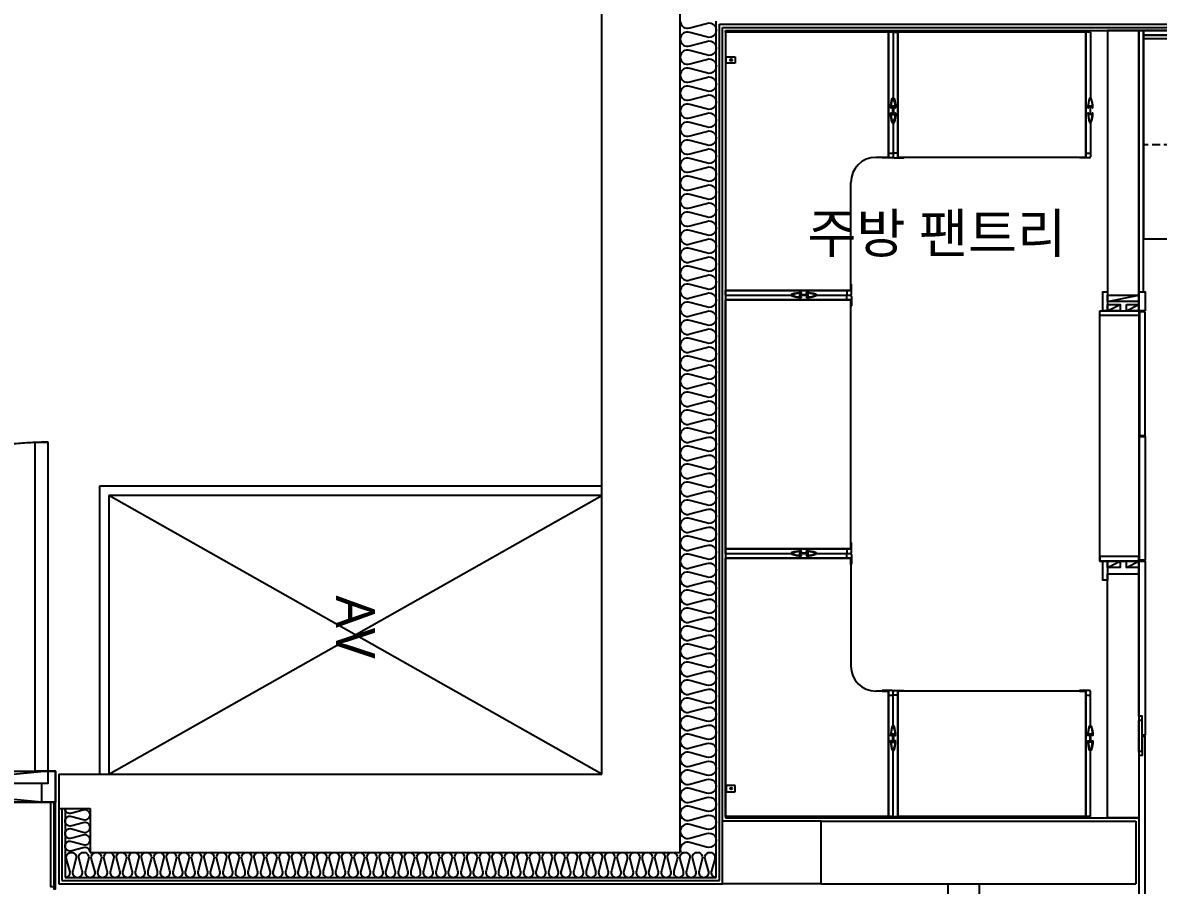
# Model space of a CAD drawing. Header units: millimetres. Extents: x -33000 to 294000, y 0 to 42408.
# Drawn here: x 184451 to 188078, y 17785 to 20540 of the extents above; entities that cross this region are included whole.
import ezdxf
from ezdxf.enums import TextEntityAlignment as Align

# ---------------------------------------------------------------- set-up
doc = ezdxf.new("R2010")
doc.units = ezdxf.units.MM
doc.header["$LTSCALE"] = 50
doc.linetypes.add('( Hidden )', pattern=[0.375, 0.25, -0.125])
doc.linetypes.add('DASHDOTX2', pattern=[2, 1, -0.5, 0, -0.5])
doc.layers.add('arch', color=8, linetype='Continuous')
doc.layers.add('실명', color=9, linetype='Continuous')
doc.styles.add('FORTELINE', font='malgun.ttf')
doc.styles.add('XR-Unit-Plan$0$맑은 고딕', font='malgun.ttf')

# ---------------------------------------------------------------- blocks, each defined once
blk = doc.blocks.new('현관 1100')
at = {"linetype": 'Continuous', "ltscale": 4}
for points in [[(-65, 1050), (-25, 1050), (-25, 0), (-65, 0)], [(0, -100), (-1100, -100), (-1100, 0), (0, 0)], [(-1075, -40), (-1075, 0), (-25, 0), (-25, -40)]]:
    blk.add_lwpolyline(points, close=True, dxfattribs=at)
for points in [[(-1100, -100), (-1100, 0), (-1075, 0), (-1075, -40), (-1055, -40), (-1055, -100), (-1100, -100)], [(0, -100), (0, 0), (-25, 0), (-25, -40), (-45, -40), (-45, -100), (0, -100)]]:
    blk.add_lwpolyline(points, dxfattribs=at)
blk.add_lwpolyline([(-1075, 0), (-25, 0), (-1055, -100), (-45, -100)], close=True)
at = {"linetype": 'DASHDOTX2', "ltscale": 5}
blk.add_arc((-25, 0), 1050, 90, 180, dxfattribs=at)

msp = doc.modelspace()

# ---------------------------------------------------------------- linework, layer by layer
at = {"layer": 'arch'}
for p, q in [((186301.2, 18139.6), (186301.2, 20909.6)), ((186551.2, 17889.6), (186551.2, 20659.6)), ((186666.2, 17809.6), (186666.2, 20544.6)), ((186676.2, 20534.6), (190236.2, 20534.6)), ((186676.2, 17799.6), (186676.2, 20534.6)), ((186686.2, 20524.6), (190236.2, 20524.6)), ((186686.2, 17789.6), (186686.2, 20524.6)), ((186696.2, 20514.6), (193116.2, 20514.6)), ((186696.2, 20514.6), (186696.2, 17999.6)), ((186696.2, 20509.6), (186696.2, 20514.6)), ((187216.2, 20509.6), (186696.2, 20509.6)), ((186696.2, 20509.6), (186696.2, 19684.6)), ((187216.2, 20109.6), (187216.2, 20509.6)), ((187231.2, 20509.6), (187216.2, 20509.6)), ((187231.2, 20509.6), (187246.2, 20509.6)), ((187846.2, 20509.6), (187246.2, 20509.6)), ((187246.2, 20109.6), (187246.2, 20509.6)), ((187846.2, 20109.6), (187846.2, 20509.6)), ((187861.2, 20509.6), (187846.2, 20509.6)), ((188016.2, 20514.6), (188016.2, 15829.6)), ((186696.2, 20430.6), (186726.2, 20430.6)), ((186698.2, 20410.6), (186698.2, 20430.6)), ((186726.2, 20430.6), (186726.2, 20410.6)), ((186726.2, 20410.6), (186696.2, 20410.6)), ((187216.2, 20109.6), (187176.2, 20109.6)), ((187196.5, 20107.6), (187196.2, 20109.6)), ((187196.2, 20109.6), (187216.2, 20109.6)), ((187227.2, 20107.6), (187196.5, 20107.6)), ((187216.2, 20109.6), (187216.2, 20122.6)), ((187216.2, 20122.6), (187231.2, 20122.6)), ((187246.2, 20122.6), (187231.2, 20122.6)), ((187231.2, 20122.6), (187231.2, 20111.6)), ((187235.2, 20107.6), (187265.9, 20107.6)), ((187246.2, 20109.6), (187246.2, 20122.6)), ((187846.2, 20109.6), (187246.2, 20109.6)), ((187266.2, 20109.6), (187246.2, 20109.6)), ((187265.9, 20107.6), (187266.2, 20109.6)), ((187826.5, 20107.6), (187826.2, 20109.6)), ((187826.2, 20109.6), (187846.2, 20109.6)), ((187857.2, 20107.6), (187826.5, 20107.6)), ((187846.2, 20109.6), (187846.2, 20122.6)), ((187846.2, 20122.6), (187861.2, 20122.6)), ((187861.2, 20122.6), (187861.2, 20111.6)), ((187096.2, 19684.6), (187096.2, 20029.6)), ((187098.2, 19704.3), (187096.2, 19704.6)), ((187096.2, 19704.6), (187096.2, 19684.6)), ((187098.2, 19673.6), (187098.2, 19704.3)), ((187096.2, 19684.6), (186696.2, 19684.6)), ((186696.2, 19669.6), (186696.2, 19684.6)), ((186696.2, 19669.6), (186696.2, 19654.6)), ((187096.2, 19684.6), (187083.2, 19684.6)), ((187083.2, 19684.6), (187083.2, 19669.6)), ((187083.2, 19669.6), (187094.2, 19669.6)), ((187083.2, 19654.6), (187083.2, 19669.6)), ((187098.2, 19665.6), (187098.2, 19634.9)), ((187916.2, 19649.6), (188016.2, 19669.6)), ((186696.2, 18859.6), (186696.2, 19654.6)), ((187096.2, 19654.6), (186696.2, 19654.6)), ((187096.2, 19654.6), (187083.2, 19654.6)), ((187096.2, 18859.6), (187096.2, 19654.6)), ((187096.2, 19634.6), (187096.2, 19654.6)), ((187098.2, 19634.9), (187096.2, 19634.6)), ((187916.2, 19619.6), (187956.2, 19639.6)), ((187976.2, 19619.6), (188016.2, 19639.6)), ((186301.2, 18139.6), (184726.2, 19029.6)), ((184726.2, 18139.6), (186301.2, 19029.6)), ((187098.2, 18879.3), (187096.2, 18879.6)), ((187096.2, 18879.6), (187096.2, 18859.6)), ((187098.2, 18848.6), (187098.2, 18879.3)), ((187096.2, 18859.6), (186696.2, 18859.6)), ((186696.2, 18844.6), (186696.2, 18859.6)), ((186696.2, 18844.6), (186696.2, 18829.6)), ((186696.2, 18004.6), (186696.2, 18829.6)), ((187096.2, 18829.6), (186696.2, 18829.6)), ((187096.2, 18859.6), (187083.2, 18859.6)), ((187083.2, 18859.6), (187083.2, 18844.6)), ((187083.2, 18844.6), (187094.2, 18844.6)), ((187083.2, 18829.6), (187083.2, 18844.6)), ((187096.2, 18829.6), (187083.2, 18829.6)), ((187096.2, 18829.6), (187096.2, 18484.6)), ((187096.2, 18809.6), (187096.2, 18829.6)), ((187098.2, 18840.6), (187098.2, 18809.9)), ((187098.2, 18809.9), (187096.2, 18809.6)), ((187916.2, 18799.6), (187956.2, 18819.6)), ((187976.2, 18799.6), (188016.2, 18819.6)), ((187216.2, 18404.6), (187176.2, 18404.6)), ((187196.5, 18406.6), (187196.2, 18404.6)), ((187196.2, 18404.6), (187216.2, 18404.6)), ((187227.2, 18406.6), (187196.5, 18406.6)), ((187216.2, 18004.6), (187216.2, 18404.6)), ((187216.2, 18404.6), (187216.2, 18391.6)), ((187216.2, 18399.6), (187216.2, 18004.6)), ((187216.2, 18391.6), (187231.2, 18391.6)), ((187231.2, 18294.6), (187231.2, 18402.6)), ((187231.2, 18391.6), (187231.2, 18402.6)), ((187246.2, 18391.6), (187231.2, 18391.6)), ((187235.2, 18406.6), (187265.9, 18406.6)), ((187846.2, 18404.6), (187246.2, 18404.6)), ((187246.2, 18404.6), (187246.2, 18004.6)), ((187266.2, 18404.6), (187246.2, 18404.6)), ((187246.2, 18404.6), (187246.2, 18391.6)), ((187265.9, 18406.6), (187266.2, 18404.6)), ((187826.5, 18406.6), (187826.2, 18404.6)), ((187826.2, 18404.6), (187846.2, 18404.6)), ((187857.2, 18406.6), (187826.5, 18406.6)), ((187846.2, 18404.6), (187846.2, 18004.6)), ((187846.2, 18404.6), (187846.2, 18391.6)), ((187846.2, 18391.6), (187861.2, 18391.6)), ((187861.2, 18391.6), (187861.2, 18402.6)), ((187224.5, 18263.1), (187223.7, 18263.1)), ((187223.7, 18246.1), (187224.5, 18246.1)), ((187238, 18267.6), (187224.4, 18267.6)), ((187230.5, 18266.6), (187225, 18266.6)), ((187225, 18266.6), (187225, 18263.6)), ((187225, 18245.6), (187225, 18242.6)), ((187230.5, 18242.6), (187230.5, 18266.6)), ((187237.4, 18266.6), (187232, 18266.6)), ((187232, 18266.6), (187232, 18242.6)), ((187237.4, 18263.6), (187237.4, 18266.6)), ((187237.4, 18242.6), (187237.4, 18245.6)), ((187238.7, 18263.1), (187237.9, 18263.1)), ((187237.9, 18246.1), (187238.7, 18246.1)), ((187238, 18241.6), (187224.4, 18241.6)), ((187225, 18242.6), (187230.5, 18242.6)), ((187231.2, 18004.6), (187231.2, 18214.6)), ((187232, 18242.6), (187237.4, 18242.6)), ((184556.2, 17779.6), (184556.2, 18139.6)), ((184566.2, 18139.6), (186301.2, 18139.6)), ((186726.2, 18103.6), (186696.2, 18103.6)), ((186698.2, 18103.6), (186698.2, 18083.6)), ((186726.2, 18083.6), (186726.2, 18103.6)), ((186696.2, 18083.6), (186726.2, 18083.6)), ((184566.2, 18029.6), (184666.2, 18029.6)), ((187216.2, 18004.6), (186696.2, 18004.6)), ((186696.2, 18004.6), (186696.2, 17999.6)), ((186696.2, 17999.6), (188016.2, 17999.6)), ((187231.2, 18004.6), (187216.2, 18004.6)), ((187231.2, 18004.6), (187246.2, 18004.6)), ((187846.2, 18004.6), (187246.2, 18004.6)), ((187861.2, 18004.6), (187846.2, 18004.6)), ((187001.2, 17989.6), (186686.2, 17989.6)), ((187001.2, 17989.6), (188006.2, 17989.6)), ((187001.2, 17789.6), (187001.2, 17989.6)), ((188006.2, 17989.6), (188006.2, 17789.6)), ((184666.2, 17889.6), (186551.2, 17889.6)), ((184586.2, 17809.6), (186666.2, 17809.6)), ((184566.2, 17789.6), (186686.2, 17789.6)), ((184576.2, 17799.6), (186676.2, 17799.6)), ((187001.2, 17789.6), (186686.2, 17789.6)), ((187001.2, 17789.6), (188006.2, 17789.6)), ((187406.2, 17789.6), (187406.2, 16039.6)), ((187506.2, 17789.6), (187506.2, 16039.6))]:
    msp.add_line(p, q, dxfattribs=at)
at = {"layer": 'arch', "linetype": 'Continuous'}
for p, q in [((186301.2, 19059.6), (184696.2, 19059.6)), ((184696.2, 19059.6), (184696.2, 18139.6)), ((186301.2, 19029.6), (184726.2, 19029.6)), ((184726.2, 19029.6), (184726.2, 18139.6))]:
    msp.add_line(p, q, dxfattribs=at)
at = {"layer": 'arch'}
for points in [[(186551.2, 20544.6, 0.524856), (186582.4, 20523.1), (186635, 20537.4, -1.449198), (186635, 20494.3), (186582.4, 20508.6, 0.524856), (186551.2, 20487.1, 0.524856), (186582.4, 20465.6), (186635, 20479.9, -1.449198), (186635, 20436.8), (186582.4, 20451.1, 0.524856), (186551.2, 20429.6, 0.524856), (186582.4, 20408.1), (186635, 20422.4, -1.449198), (186635, 20379.3), (186582.4, 20393.6, 0.524856), (186551.2, 20372.1, 0.524856), (186582.4, 20350.6), (186635, 20364.9, -1.449198), (186635, 20321.8), (186582.4, 20336.1, 0.524856), (186551.2, 20314.6, 0.524856), (186582.4, 20293.1), (186635, 20307.4, -1.449198), (186635, 20264.3), (186582.4, 20278.6, 0.524856), (186551.2, 20257.1, 0.524856), (186582.4, 20235.6), (186635, 20249.9, -1.449198), (186635, 20206.8), (186582.4, 20221.1, 0.524856), (186551.2, 20199.6, 0.524856), (186582.4, 20178.1), (186635, 20192.4, -1.449198), (186635, 20149.3), (186582.4, 20163.6, 0.524856), (186551.2, 20142.1, 0.524856), (186582.4, 20120.6), (186635, 20134.9, -1.449198), (186635, 20091.8), (186582.4, 20106.1, 0.524856), (186551.2, 20084.6, 0.524856), (186582.4, 20063.1), (186635, 20077.4, -1.449198), (186635, 20034.3), (186582.4, 20048.6, 0.524856), (186551.2, 20027.1, 0.524856), (186582.4, 20005.6), (186635, 20019.9, -1.449198), (186635, 19976.8), (186582.4, 19991.1, 0.524856), (186551.2, 19969.6, 0.524856), (186582.4, 19948.1), (186635, 19962.4, -1.449198), (186635, 19919.3), (186582.4, 19933.6, 0.524856), (186551.2, 19912.1, 0.524856), (186582.4, 19890.6), (186635, 19904.9, -1.449198), (186635, 19861.8), (186582.4, 19876.1, 0.524856), (186551.2, 19854.6, 0.524856), (186582.4, 19833.1), (186635, 19847.4, -1.449198), (186635, 19804.3), (186582.4, 19818.6, 0.524856), (186551.2, 19797.1, 0.524856), (186582.4, 19775.6), (186635, 19789.9, -1.449198), (186635, 19746.8), (186582.4, 19761.1, 0.524856), (186551.2, 19739.6, 0.524856), (186582.4, 19718.1), (186635, 19732.4, -1.449198), (186635, 19689.3), (186582.4, 19703.6, 0.524856), (186551.2, 19682.1, 0.524856), (186582.4, 19660.6), (186635, 19674.9, -1.449198), (186635, 19631.8), (186582.4, 19646.1, 0.524856), (186551.2, 19624.6, 0.524856), (186582.4, 19603.1), (186635, 19617.4, -1.449198), (186635, 19574.3), (186582.4, 19588.6, 0.524856), (186551.2, 19567.1, 0.524856), (186582.4, 19545.6), (186635, 19559.9, -1.449198), (186635, 19516.8), (186582.4, 19531.1, 0.524856), (186551.2, 19509.6, 0.524856), (186582.4, 19488.1), (186635, 19502.4, -1.449198), (186635, 19459.3), (186582.4, 19473.6, 0.524856), (186551.2, 19452.1, 0.524856), (186582.4, 19430.6), (186635, 19444.9, -1.449198), (186635, 19401.8), (186582.4, 19416.1, 0.524856), (186551.2, 19394.6, 0.524856), (186582.4, 19373.1), (186635, 19387.4, -1.449198), (186635, 19344.3), (186582.4, 19358.6, 0.524856), (186551.2, 19337.1, 0.524856), (186582.4, 19315.6), (186635, 19329.9, -1.449198), (186635, 19286.8), (186582.4, 19301.1, 0.524856), (186551.2, 19279.6, 0.524856), (186582.4, 19258.1), (186635, 19272.4, -1.449198), (186635, 19229.3), (186582.4, 19243.6, 0.524856), (186551.2, 19222.1, 0.524856), (186582.4, 19200.6), (186635, 19214.9, -1.449198), (186635, 19171.8), (186582.4, 19186.1, 0.524856), (186551.2, 19164.6, 0.524856), (186582.4, 19143.1), (186635, 19157.4, -1.449198), (186635, 19114.3), (186582.4, 19128.6, 0.524856), (186551.2, 19107.1, 0.524856), (186582.4, 19085.6), (186635, 19099.9, -1.449198), (186635, 19056.8), (186582.4, 19071.1, 0.524856), (186551.2, 19049.6, 0.524856), (186582.4, 19028.1), (186635, 19042.4, -1.449198), (186635, 18999.3), (186582.4, 19013.6, 0.524856), (186551.2, 18992.1, 0.524856), (186582.4, 18970.6), (186635, 18984.9, -1.449198), (186635, 18941.8), (186582.4, 18956.1, 0.524856), (186551.2, 18934.6, 0.524856), (186582.4, 18913.1), (186635, 18927.4, -1.449198), (186635, 18884.3), (186582.4, 18898.6, 0.524856), (186551.2, 18877.1, 0.524856), (186582.4, 18855.6), (186635, 18869.9, -1.449198), (186635, 18826.8), (186582.4, 18841.1, 0.524856), (186551.2, 18819.6, 0.524856), (186582.4, 18798.1), (186635, 18812.4, -1.449198), (186635, 18769.3), (186582.4, 18783.6, 0.524856), (186551.2, 18762.1, 0.524856), (186582.4, 18740.6), (186635, 18754.9, -1.449198), (186635, 18711.8), (186582.4, 18726.1, 0.524856), (186551.2, 18704.6, 0.524856), (186582.4, 18683.1), (186635, 18697.4, -1.449198), (186635, 18654.3), (186582.4, 18668.6, 0.524856), (186551.2, 18647.1, 0.524856), (186582.4, 18625.6), (186635, 18639.9, -1.449198), (186635, 18596.8), (186582.4, 18611.1, 0.524856), (186551.2, 18589.6, 0.524856), (186582.4, 18568.1), (186635, 18582.4, -1.449198), (186635, 18539.3), (186582.4, 18553.6, 0.524856), (186551.2, 18532.1, 0.524856), (186582.4, 18510.6), (186635, 18524.9, -1.449198), (186635, 18481.8), (186582.4, 18496.1, 0.524856), (186551.2, 18474.6, 0.524856), (186582.4, 18453.1), (186635, 18467.4, -1.449198), (186635, 18424.3), (186582.4, 18438.6, 0.524856), (186551.2, 18417.1, 0.524856), (186582.4, 18395.6), (186635, 18409.9, -1.449198), (186635, 18366.8), (186582.4, 18381.1, 0.524856), (186551.2, 18359.6, 0.524856), (186582.4, 18338.1), (186635, 18352.4, -1.449198), (186635, 18309.3), (186582.4, 18323.6, 0.524856), (186551.2, 18302.1, 0.524856), (186582.4, 18280.6), (186635, 18294.9, -1.449198), (186635, 18251.8), (186582.4, 18266.1, 0.524856), (186551.2, 18244.6, 0.524856), (186582.4, 18223.1), (186635, 18237.4, -1.449198), (186635, 18194.3), (186582.4, 18208.6, 0.524856), (186551.2, 18187.1, 0.524856), (186582.4, 18165.6), (186635, 18179.9, -1.449198), (186635, 18136.8), (186582.4, 18151.1, 0.524856), (186551.2, 18129.6, 0.524856), (186582.4, 18108.1), (186635, 18122.4, -1.449198), (186635, 18079.3), (186582.4, 18093.6, 0.524856), (186551.2, 18072.1, 0.524856), (186582.4, 18050.6), (186635, 18064.9, -1.449198), (186635, 18021.8), (186582.4, 18036.1, 0.524856), (186551.2, 18014.6, 0.524856), (186582.4, 17993.1), (186635, 18007.4, -1.449198), (186635, 17964.3), (186582.4, 17978.6, 0.524856), (186551.2, 17957.1, 0.524856), (186582.4, 17935.6), (186635, 17949.9, -1.449198), (186635, 17906.8), (186582.4, 17921.1, 0.524856), (186551.2, 17899.6, 0.112908), (186553.5, 17889.6, 0.112908)], [(184666.2, 17889.6, 0.524856), (184644.5, 17904.6), (184607.9, 17894.6, -1.449198), (184607.9, 17924.6), (184644.5, 17914.6, 0.524856), (184666.2, 17929.6, 0.524856), (184644.5, 17944.6), (184607.9, 17934.6, -1.449198), (184607.9, 17964.6), (184644.5, 17954.6, 0.524856), (184666.2, 17969.6, 0.524856), (184644.5, 17984.6), (184607.9, 17974.6, -1.449198), (184607.9, 18004.6), (184644.5, 17994.6, 0.524856), (184666.2, 18009.6, 0.524856), (184644.5, 18024.6), (184607.9, 18014.6, -0.524933), (184586.2, 18029.6, -0.524933)], [(184586.2, 17809.6, 0.524856), (184601.2, 17831.3), (184591.2, 17867.9, -1.449198), (184621.2, 17867.9), (184611.2, 17831.3, 0.524856), (184626.2, 17809.6, 0.524856), (184641.2, 17831.3), (184631.2, 17867.9, -1.449198), (184661.2, 17867.9), (184651.2, 17831.3, 0.524856), (184666.2, 17809.6, 0.524856), (184681.2, 17831.3), (184671.2, 17867.9, -1.449198), (184701.2, 17867.9), (184691.2, 17831.3, 0.524856), (184706.2, 17809.6, 0.524856), (184721.2, 17831.3), (184711.2, 17867.9, -1.449198), (184741.2, 17867.9), (184731.2, 17831.3, 0.524856), (184746.2, 17809.6, 0.524856), (184761.2, 17831.3), (184751.2, 17867.9, -1.449198), (184781.2, 17867.9), (184771.2, 17831.3, 0.524856), (184786.2, 17809.6, 0.524856), (184801.2, 17831.3), (184791.2, 17867.9, -1.449198), (184821.2, 17867.9), (184811.2, 17831.3, 0.524856), (184826.2, 17809.6, 0.524856), (184841.2, 17831.3), (184831.2, 17867.9, -1.449198), (184861.2, 17867.9), (184851.2, 17831.3, 0.524856), (184866.2, 17809.6, 0.524856), (184881.2, 17831.3), (184871.2, 17867.9, -1.449198), (184901.2, 17867.9), (184891.2, 17831.3, 0.524856), (184906.2, 17809.6, 0.524856), (184921.2, 17831.3), (184911.2, 17867.9, -1.449198), (184941.2, 17867.9), (184931.2, 17831.3, 0.524856), (184946.2, 17809.6, 0.524856), (184961.2, 17831.3), (184951.2, 17867.9, -1.449198), (184981.2, 17867.9), (184971.2, 17831.3, 0.524856), (184986.2, 17809.6, 0.524856), (185001.2, 17831.3), (184991.2, 17867.9, -1.449198), (185021.2, 17867.9), (185011.2, 17831.3, 0.524856), (185026.2, 17809.6, 0.524856), (185041.2, 17831.3), (185031.2, 17867.9, -1.449198), (185061.2, 17867.9), (185051.2, 17831.3, 0.524856), (185066.2, 17809.6, 0.524856), (185081.2, 17831.3), (185071.2, 17867.9, -1.449198), (185101.2, 17867.9), (185091.2, 17831.3, 0.524856), (185106.2, 17809.6, 0.524856), (185121.2, 17831.3), (185111.2, 17867.9, -1.449198), (185141.2, 17867.9), (185131.2, 17831.3, 0.524856), (185146.2, 17809.6, 0.524856), (185161.2, 17831.3), (185151.2, 17867.9, -1.449198), (185181.2, 17867.9), (185171.2, 17831.3, 0.524856), (185186.2, 17809.6, 0.524856), (185201.2, 17831.3), (185191.2, 17867.9, -1.449198), (185221.2, 17867.9), (185211.2, 17831.3, 0.524856), (185226.2, 17809.6, 0.524856), (185241.2, 17831.3), (185231.2, 17867.9, -1.449198), (185261.2, 17867.9), (185251.2, 17831.3, 0.524856), (185266.2, 17809.6, 0.524856), (185281.2, 17831.3), (185271.2, 17867.9, -1.449198), (185301.2, 17867.9), (185291.2, 17831.3, 0.524856), (185306.2, 17809.6, 0.524856), (185321.2, 17831.3), (185311.2, 17867.9, -1.449198), (185341.2, 17867.9), (185331.2, 17831.3, 0.524856), (185346.2, 17809.6, 0.524856), (185361.2, 17831.3), (185351.2, 17867.9, -1.449198), (185381.2, 17867.9), (185371.2, 17831.3, 0.524856), (185386.2, 17809.6, 0.524856), (185401.2, 17831.3), (185391.2, 17867.9, -1.449198), (185421.2, 17867.9), (185411.2, 17831.3, 0.524856), (185426.2, 17809.6, 0.524856), (185441.2, 17831.3), (185431.2, 17867.9, -1.449198), (185461.2, 17867.9), (185451.2, 17831.3, 0.524856), (185466.2, 17809.6, 0.524856), (185481.2, 17831.3), (185471.2, 17867.9, -1.449198), (185501.2, 17867.9), (185491.2, 17831.3, 0.524856), (185506.2, 17809.6, 0.524856), (185521.2, 17831.3), (185511.2, 17867.9, -1.449198), (185541.2, 17867.9), (185531.2, 17831.3, 0.524856), (185546.2, 17809.6, 0.524856), (185561.2, 17831.3), (185551.2, 17867.9, -1.449198), (185581.2, 17867.9), (185571.2, 17831.3, 0.524856), (185586.2, 17809.6, 0.524856), (185601.2, 17831.3), (185591.2, 17867.9, -1.449198), (185621.2, 17867.9), (185611.2, 17831.3, 0.524856), (185626.2, 17809.6, 0.524856), (185641.2, 17831.3), (185631.2, 17867.9, -1.449198), (185661.2, 17867.9), (185651.2, 17831.3, 0.524856), (185666.2, 17809.6, 0.524856), (185681.2, 17831.3), (185671.2, 17867.9, -1.449198), (185701.2, 17867.9), (185691.2, 17831.3, 0.524856), (185706.2, 17809.6, 0.524856), (185721.2, 17831.3), (185711.2, 17867.9, -1.449198), (185741.2, 17867.9), (185731.2, 17831.3, 0.524856), (185746.2, 17809.6, 0.524856), (185761.2, 17831.3), (185751.2, 17867.9, -1.449198), (185781.2, 17867.9), (185771.2, 17831.3, 0.524856), (185786.2, 17809.6, 0.524856), (185801.2, 17831.3), (185791.2, 17867.9, -1.449198), (185821.2, 17867.9), (185811.2, 17831.3, 0.524856), (185826.2, 17809.6, 0.524856), (185841.2, 17831.3), (185831.2, 17867.9, -1.449198), (185861.2, 17867.9), (185851.2, 17831.3, 0.524856), (185866.2, 17809.6, 0.524856), (185881.2, 17831.3), (185871.2, 17867.9, -1.449198), (185901.2, 17867.9), (185891.2, 17831.3, 0.524856), (185906.2, 17809.6, 0.524856), (185921.2, 17831.3), (185911.2, 17867.9, -1.449198), (185941.2, 17867.9), (185931.2, 17831.3, 0.524856), (185946.2, 17809.6, 0.524856), (185961.2, 17831.3), (185951.2, 17867.9, -1.449198), (185981.2, 17867.9), (185971.2, 17831.3, 0.524856), (185986.2, 17809.6, 0.524856), (186001.2, 17831.3), (185991.2, 17867.9, -1.449198), (186021.2, 17867.9), (186011.2, 17831.3, 0.524856), (186026.2, 17809.6, 0.524856), (186041.2, 17831.3), (186031.2, 17867.9, -1.449198), (186061.2, 17867.9), (186051.2, 17831.3, 0.524856), (186066.2, 17809.6, 0.524856), (186081.2, 17831.3), (186071.2, 17867.9, -1.449198), (186101.2, 17867.9), (186091.2, 17831.3, 0.524856), (186106.2, 17809.6, 0.524856), (186121.2, 17831.3), (186111.2, 17867.9, -1.449198), (186141.2, 17867.9), (186131.2, 17831.3, 0.524856), (186146.2, 17809.6, 0.524856), (186161.2, 17831.3), (186151.2, 17867.9, -1.449198), (186181.2, 17867.9), (186171.2, 17831.3, 0.524856), (186186.2, 17809.6, 0.524856), (186201.2, 17831.3), (186191.2, 17867.9, -1.449198), (186221.2, 17867.9), (186211.2, 17831.3, 0.524856), (186226.2, 17809.6, 0.524856), (186241.2, 17831.3), (186231.2, 17867.9, -1.449198), (186261.2, 17867.9), (186251.2, 17831.3, 0.524856), (186266.2, 17809.6, 0.524856), (186281.2, 17831.3), (186271.2, 17867.9, -1.449198), (186301.2, 17867.9), (186291.2, 17831.3, 0.524856), (186306.2, 17809.6, 0.524856), (186321.2, 17831.3), (186311.2, 17867.9, -1.449198), (186341.2, 17867.9), (186331.2, 17831.3, 0.524856), (186346.2, 17809.6, 0.524856), (186361.2, 17831.3), (186351.2, 17867.9, -1.449198), (186381.2, 17867.9), (186371.2, 17831.3, 0.524856), (186386.2, 17809.6, 0.524856), (186401.2, 17831.3), (186391.2, 17867.9, -1.449198), (186421.2, 17867.9), (186411.2, 17831.3, 0.524856), (186426.2, 17809.6, 0.524856), (186441.2, 17831.3), (186431.2, 17867.9, -1.449198), (186461.2, 17867.9), (186451.2, 17831.3, 0.524856), (186466.2, 17809.6, 0.524856), (186481.2, 17831.3), (186471.2, 17867.9, -1.449198), (186501.2, 17867.9), (186491.2, 17831.3, 0.524856), (186506.2, 17809.6, 0.524856), (186521.2, 17831.3), (186511.2, 17867.9, -1.449198), (186541.2, 17867.9), (186531.2, 17831.3, 0.524856), (186546.2, 17809.6, 0.524856), (186561.2, 17831.3), (186551.2, 17867.9, -1.449198), (186581.2, 17867.9), (186571.2, 17831.3, 0.524856), (186586.2, 17809.6, 0.524856), (186601.2, 17831.3), (186591.2, 17867.9, -1.449198), (186621.2, 17867.9), (186611.2, 17831.3, 0.524856), (186626.2, 17809.6, 0.524856), (186641.2, 17831.3), (186631.2, 17867.9, -1.449198), (186661.2, 17867.9), (186651.2, 17831.3, 0.524856), (186666.2, 17809.6)]]:
    msp.add_lwpolyline(points, format="xyb", dxfattribs=at)
for points in [[(187216.2, 20114.6), (187216.2, 20509.6)], [(187216.2, 20509.6), (187216.2, 20109.6)], [(187231.2, 20509.6), (187231.2, 20299.6)], [(187246.2, 20114.6), (187246.2, 20509.6)], [(187246.2, 20509.6), (187246.2, 20109.6)], [(187846.2, 20114.6), (187846.2, 20509.6)], [(187846.2, 20509.6), (187846.2, 20109.6)], [(187861.2, 20509.6), (187861.2, 20299.6)], [(187231.2, 20219.6), (187231.2, 20111.6)], [(187861.2, 20219.6), (187861.2, 20111.6)], [(187091.2, 19684.6), (186696.2, 19684.6)], [(186696.2, 19684.6), (187096.2, 19684.6)], [(186696.2, 19669.6), (186906.2, 19669.6)], [(186986.2, 19669.6), (187094.2, 19669.6)], [(187091.2, 19654.6), (186696.2, 19654.6)], [(186696.2, 19654.6), (187096.2, 19654.6)], [(187091.2, 18859.6), (186696.2, 18859.6)], [(186696.2, 18859.6), (187096.2, 18859.6)], [(186696.2, 18844.6), (186906.2, 18844.6)], [(187091.2, 18829.6), (186696.2, 18829.6)], [(186696.2, 18829.6), (187096.2, 18829.6)], [(186986.2, 18844.6), (187094.2, 18844.6)], [(187231.2, 18294.6), (187231.2, 18402.6)], [(187246.2, 18004.6), (187246.2, 18404.6)], [(187246.2, 18399.6), (187246.2, 18004.6)], [(187846.2, 18004.6), (187846.2, 18404.6)], [(187846.2, 18399.6), (187846.2, 18004.6)], [(187861.2, 18294.6), (187861.2, 18402.6)], [(187231.2, 18004.6), (187231.2, 18214.6)], [(187861.2, 18004.6), (187861.2, 18214.6)], [(184566.2, 18139.6), (184566.2, 18029.6)], [(184566.2, 18029.6), (184566.2, 17789.6)], [(184576.2, 18029.6), (184576.2, 17799.6)], [(184586.2, 18029.6), (184586.2, 17809.6)], [(184666.2, 18029.6), (184666.2, 17889.6)]]:
    msp.add_lwpolyline(points, dxfattribs=at)
for points in [[(188016.2, 19669.6), (188016.2, 20514.6), (187916.2, 20514.6), (187916.2, 19669.6)], [(188016.2, 19679.6), (188031.2, 19679.6), (188031.2, 20514.6), (188016.2, 20514.6)], [(193101.2, 20499.6), (193101.2, 20514.6), (188031.2, 20514.6), (188031.2, 20499.6)], [(188031.2, 20487.6), (188031.2, 20499.6), (193101.2, 20499.6), (193101.2, 20487.6)], [(188031.2, 19849.6), (193101.2, 19849.6), (193101.2, 20499.6), (188031.2, 20499.6)], [(187916.2, 19619.6), (187901.2, 19619.6), (187901.2, 19679.6), (187916.2, 19679.6)], [(187916.2, 19669.6), (188016.2, 19669.6), (188016.2, 19649.6), (187916.2, 19649.6)], [(188036.2, 19619.6), (188016.2, 19619.6), (188016.2, 19679.6), (188036.2, 19679.6)], [(187916.2, 19639.6), (187956.2, 19639.6), (187956.2, 19619.6), (187916.2, 19619.6)], [(187976.2, 19639.6), (188016.2, 19639.6), (188016.2, 19619.6), (187976.2, 19619.6)], [(187891.2, 19619.6), (188016.2, 19619.6), (188016.2, 18819.6), (187891.2, 18819.6)], [(187891.2, 19619.6), (188016.2, 19619.6), (188016.2, 19604.6), (187891.2, 19604.6)], [(188036.2, 19616.6), (188018.2, 19616.6), (188018.2, 19221.6), (188036.2, 19221.6)], [(188036.2, 18822.6), (188018.2, 18822.6), (188018.2, 19217.6), (188036.2, 19217.6)], [(187891.2, 18819.6), (188016.2, 18819.6), (188016.2, 18834.6), (187891.2, 18834.6)], [(187901.2, 18819.6), (187916.2, 18819.6), (187916.2, 18759.6), (187901.2, 18759.6)], [(187916.2, 18819.6), (187956.2, 18819.6), (187956.2, 18799.6), (187916.2, 18799.6)], [(187976.2, 18819.6), (188016.2, 18819.6), (188016.2, 18799.6), (187976.2, 18799.6)], [(188016.2, 18324.6), (188016.2, 18819.6), (188036.2, 18819.6), (188036.2, 18264.6), (188026.2, 18264.6), (188026.2, 18324.6)], [(187916.2, 17999.6), (187916.2, 18779.6), (188016.2, 18779.6), (188016.2, 17999.6)], [(188016.2, 18312.1), (188025.2, 18312.1), (188025.2, 18212.1), (188016.2, 18212.1)], [(188016.2, 18199.6), (188016.2, 17704.6), (188036.2, 17704.6), (188036.2, 18259.6), (188026.2, 18259.6), (188026.2, 18199.6)], [(184550.2, 17779.6), (184541.2, 17779.6), (184541.2, 18049.6), (184550.2, 18049.6)], [(184556.2, 18049.6), (184550.2, 18049.6), (184550.2, 17773.6), (184556.2, 17773.6)]]:
    msp.add_lwpolyline(points, close=True, dxfattribs=at)
at = {"layer": 'arch', "linetype": '( Hidden )', "ltscale": 2}
msp.add_lwpolyline([(190221.2, 20499.6), (190221.2, 20149.6), (188031.2, 20149.6), (188031.2, 20499.6)], close=True, dxfattribs=at)
at = {"layer": 'arch'}
for points in [[(187234.1, 20297.6, -0.073891), (187239.2, 20268.6, -0.422671), (187238.7, 20268.1), (187237.9, 20268.1, -0.414214), (187237.4, 20268.6), (187237.4, 20271.6), (187232, 20271.6), (187232, 20247.6), (187237.4, 20247.6), (187237.4, 20250.6, -0.414214), (187237.9, 20251.1), (187238.7, 20251.1, -0.422671), (187239.2, 20250.6, -0.073891), (187234.1, 20221.7, -0.719192), (187228.4, 20221.7, -0.073891), (187223.2, 20250.6, -0.422671), (187223.7, 20251.1), (187224.5, 20251.1, -0.414214), (187225, 20250.6), (187225, 20247.6), (187230.5, 20247.6), (187230.5, 20271.6), (187225, 20271.6), (187225, 20268.6, -0.414214), (187224.5, 20268.1), (187223.7, 20268.1, -0.422671), (187223.2, 20268.6, -0.073891), (187228.4, 20297.6, -0.719192)], [(187228.4, 20297.6, 0.073891), (187223.2, 20268.6, 0.422671), (187223.7, 20268.1), (187224.5, 20268.1, 0.414214), (187225, 20268.6), (187225, 20271.6), (187230.5, 20271.6), (187230.5, 20247.6), (187225, 20247.6), (187225, 20250.6, 0.414214), (187224.5, 20251.1), (187223.7, 20251.1, 0.422671), (187223.2, 20250.6, 0.073891), (187228.4, 20221.7, 0.719192), (187234.1, 20221.7, 0.073891), (187239.2, 20250.6, 0.422671), (187238.7, 20251.1), (187237.9, 20251.1, 0.414214), (187237.4, 20250.6), (187237.4, 20247.6), (187232, 20247.6), (187232, 20271.6), (187237.4, 20271.6), (187237.4, 20268.6, 0.414214), (187237.9, 20268.1), (187238.7, 20268.1, 0.422671), (187239.2, 20268.6, 0.073891), (187234.1, 20297.6, 0.719192)], [(187238, 20272.6, 0.063692), (187233.1, 20297.2, 0.719192), (187229.3, 20297.2, 0.063692), (187224.4, 20272.6)], [(187224.4, 20272.6, -0.063692), (187229.3, 20297.2, -0.719192), (187233.1, 20297.2, -0.063692), (187238, 20272.6)], [(187858.4, 20297.6, 0.073891), (187853.2, 20268.6, 0.422671), (187853.7, 20268.1), (187854.5, 20268.1, 0.414214), (187855, 20268.6), (187855, 20271.6), (187860.5, 20271.6), (187860.5, 20247.6), (187855, 20247.6), (187855, 20250.6, 0.414214), (187854.5, 20251.1), (187853.7, 20251.1, 0.422671), (187853.2, 20250.6, 0.073891), (187858.4, 20221.7, 0.719192), (187864.1, 20221.7, 0.073891), (187869.2, 20250.6, 0.422671), (187868.7, 20251.1), (187867.9, 20251.1, 0.414214), (187867.4, 20250.6), (187867.4, 20247.6), (187862, 20247.6), (187862, 20271.6), (187867.4, 20271.6), (187867.4, 20268.6, 0.414214), (187867.9, 20268.1), (187868.7, 20268.1, 0.422671), (187869.2, 20268.6, 0.073891), (187864.1, 20297.6, 0.719192)], [(187854.4, 20272.6, -0.063692), (187859.3, 20297.2, -0.719192), (187863.1, 20297.2, -0.063692), (187868, 20272.6)], [(187238, 20246.6, -0.063692), (187233.1, 20222, -0.719192), (187229.3, 20222, -0.063692), (187224.4, 20246.6)], [(187224.4, 20246.6, 0.063692), (187229.3, 20222, 0.719192), (187233.1, 20222, 0.063692), (187238, 20246.6)], [(187854.4, 20246.6, 0.063692), (187859.3, 20222, 0.719192), (187863.1, 20222, 0.063692), (187868, 20246.6)], [(186908.3, 19672.4, -0.073891), (186937.2, 19677.6, -0.422671), (186937.7, 19677.1), (186937.7, 19676.3, -0.414214), (186937.2, 19675.8), (186934.2, 19675.8), (186934.2, 19670.4), (186958.2, 19670.4), (186958.2, 19675.8), (186955.2, 19675.8, -0.414214), (186954.7, 19676.3), (186954.7, 19677.1, -0.422671), (186955.2, 19677.6, -0.073891), (186984.2, 19672.4, -0.719192), (186984.2, 19666.8, -0.073891), (186955.2, 19661.6, -0.422671), (186954.7, 19662.1), (186954.7, 19662.9, -0.414214), (186955.2, 19663.4), (186958.2, 19663.4), (186958.2, 19668.9), (186934.2, 19668.9), (186934.2, 19663.4), (186937.2, 19663.4, -0.414214), (186937.7, 19662.9), (186937.7, 19662.1, -0.422671), (186937.2, 19661.6, -0.073891), (186908.3, 19666.8, -0.719192)], [(186908.3, 19666.8, 0.073891), (186937.2, 19661.6, 0.422671), (186937.7, 19662.1), (186937.7, 19662.9, 0.414214), (186937.2, 19663.4), (186934.2, 19663.4), (186934.2, 19668.9), (186958.2, 19668.9), (186958.2, 19663.4), (186955.2, 19663.4, 0.414214), (186954.7, 19662.9), (186954.7, 19662.1, 0.422671), (186955.2, 19661.6, 0.073891), (186984.2, 19666.8, 0.719192), (186984.2, 19672.4, 0.073891), (186955.2, 19677.6, 0.422671), (186954.7, 19677.1), (186954.7, 19676.3, 0.414214), (186955.2, 19675.8), (186958.2, 19675.8), (186958.2, 19670.4), (186934.2, 19670.4), (186934.2, 19675.8), (186937.2, 19675.8, 0.414214), (186937.7, 19676.3), (186937.7, 19677.1, 0.422671), (186937.2, 19677.6, 0.073891), (186908.3, 19672.4, 0.719192)], [(186933.2, 19676.4, 0.063692), (186908.6, 19671.5, 0.719192), (186908.6, 19667.7, 0.063692), (186933.2, 19662.8)], [(186933.2, 19662.8, -0.063692), (186908.6, 19667.7, -0.719192), (186908.6, 19671.5, -0.063692), (186933.2, 19676.4)], [(186959.2, 19676.4, -0.063692), (186983.8, 19671.5, -0.719192), (186983.8, 19667.7, -0.063692), (186959.2, 19662.8)], [(186959.2, 19662.8, 0.063692), (186983.8, 19667.7, 0.719192), (186983.8, 19671.5, 0.063692), (186959.2, 19676.4)], [(186908.3, 18847.4, -0.073891), (186937.2, 18852.6, -0.422671), (186937.7, 18852.1), (186937.7, 18851.3, -0.414214), (186937.2, 18850.8), (186934.2, 18850.8), (186934.2, 18845.4), (186958.2, 18845.4), (186958.2, 18850.8), (186955.2, 18850.8, -0.414214), (186954.7, 18851.3), (186954.7, 18852.1, -0.422671), (186955.2, 18852.6, -0.073891), (186984.2, 18847.4, -0.719192), (186984.2, 18841.8, -0.073891), (186955.2, 18836.6, -0.422671), (186954.7, 18837.1), (186954.7, 18837.9, -0.414214), (186955.2, 18838.4), (186958.2, 18838.4), (186958.2, 18843.9), (186934.2, 18843.9), (186934.2, 18838.4), (186937.2, 18838.4, -0.414214), (186937.7, 18837.9), (186937.7, 18837.1, -0.422671), (186937.2, 18836.6, -0.073891), (186908.3, 18841.8, -0.719192)], [(186908.3, 18841.8, 0.073891), (186937.2, 18836.6, 0.422671), (186937.7, 18837.1), (186937.7, 18837.9, 0.414214), (186937.2, 18838.4), (186934.2, 18838.4), (186934.2, 18843.9), (186958.2, 18843.9), (186958.2, 18838.4), (186955.2, 18838.4, 0.414214), (186954.7, 18837.9), (186954.7, 18837.1, 0.422671), (186955.2, 18836.6, 0.073891), (186984.2, 18841.8, 0.719192), (186984.2, 18847.4, 0.073891), (186955.2, 18852.6, 0.422671), (186954.7, 18852.1), (186954.7, 18851.3, 0.414214), (186955.2, 18850.8), (186958.2, 18850.8), (186958.2, 18845.4), (186934.2, 18845.4), (186934.2, 18850.8), (186937.2, 18850.8, 0.414214), (186937.7, 18851.3), (186937.7, 18852.1, 0.422671), (186937.2, 18852.6, 0.073891), (186908.3, 18847.4, 0.719192)], [(186933.2, 18851.4, 0.063692), (186908.6, 18846.5, 0.719192), (186908.6, 18842.7, 0.063692), (186933.2, 18837.8)], [(186933.2, 18837.8, -0.063692), (186908.6, 18842.7, -0.719192), (186908.6, 18846.5, -0.063692), (186933.2, 18851.4)], [(186959.2, 18851.4, -0.063692), (186983.8, 18846.5, -0.719192), (186983.8, 18842.7, -0.063692), (186959.2, 18837.8)], [(186959.2, 18837.8, 0.063692), (186983.8, 18842.7, 0.719192), (186983.8, 18846.5, 0.063692), (186959.2, 18851.4)], [(187234.1, 18216.7, 0.073891), (187239.2, 18245.6, 0.422671), (187238.7, 18246.1), (187237.9, 18246.1, 0.414214), (187237.4, 18245.6), (187237.4, 18242.6), (187232, 18242.6), (187232, 18266.6), (187237.4, 18266.6), (187237.4, 18263.6, 0.414214), (187237.9, 18263.1), (187238.7, 18263.1, 0.422671), (187239.2, 18263.6, 0.073891), (187234.1, 18292.6, 0.719192), (187228.4, 18292.6, 0.073891), (187223.2, 18263.6, 0.422671), (187223.7, 18263.1), (187224.5, 18263.1, 0.414214), (187225, 18263.6), (187225, 18266.6), (187230.5, 18266.6), (187230.5, 18242.6), (187225, 18242.6), (187225, 18245.6, 0.414214), (187224.5, 18246.1), (187223.7, 18246.1, 0.422671), (187223.2, 18245.6, 0.073891), (187228.4, 18216.7, 0.719192)], [(187238, 18267.6, 0.063692), (187233.1, 18292.2, 0.719192), (187229.3, 18292.2, 0.063692), (187224.4, 18267.6)], [(187858.4, 18216.7, -0.073891), (187853.2, 18245.6, -0.422671), (187853.7, 18246.1), (187854.5, 18246.1, -0.414214), (187855, 18245.6), (187855, 18242.6), (187860.5, 18242.6), (187860.5, 18266.6), (187855, 18266.6), (187855, 18263.6, -0.414214), (187854.5, 18263.1), (187853.7, 18263.1, -0.422671), (187853.2, 18263.6, -0.073891), (187858.4, 18292.6, -0.719192), (187864.1, 18292.6, -0.073891), (187869.2, 18263.6, -0.422671), (187868.7, 18263.1), (187867.9, 18263.1, -0.414214), (187867.4, 18263.6), (187867.4, 18266.6), (187862, 18266.6), (187862, 18242.6), (187867.4, 18242.6), (187867.4, 18245.6, -0.414214), (187867.9, 18246.1), (187868.7, 18246.1, -0.422671), (187869.2, 18245.6, -0.073891), (187864.1, 18216.7, -0.719192)], [(187854.4, 18267.6, -0.063692), (187859.3, 18292.2, -0.719192), (187863.1, 18292.2, -0.063692), (187868, 18267.6)], [(187238, 18241.6, -0.063692), (187233.1, 18217, -0.719192), (187229.3, 18217, -0.063692), (187224.4, 18241.6)], [(187854.4, 18241.6, 0.063692), (187859.3, 18217, 0.719192), (187863.1, 18217, 0.063692), (187868, 18241.6)]]:
    msp.add_lwpolyline(points, format="xyb", close=True, dxfattribs=at)
for centre in [(186714.2, 20420.6), (186714.2, 18093.6)]:
    msp.add_circle(centre, 3.25, dxfattribs=at)
for centre, radius, start, end in [((187176.2, 20029.6), 80, 90, 180), ((187227.2, 20111.6), 4, 270, 0), ((187235.2, 20111.6), 4, 180, 270), ((187857.2, 20111.6), 4, 270, 0), ((187094.2, 19673.6), 4, 270, 0), ((187094.2, 19665.6), 4, 0, 90), ((187094.2, 18848.6), 4, 270, 0), ((187094.2, 18840.6), 4, 0, 90), ((187176.2, 18484.6), 80, 180, 270), ((187227.2, 18402.6), 4, 0, 90), ((187235.2, 18402.6), 4, 90, 180), ((187857.2, 18402.6), 4, 0, 90), ((187323.2, 18260.7), 100, 161.4468, 178.3506), ((187323.2, 18260.7), 99, 161.4468, 176.0243), ((187231.2, 18291.6), 3, 18.5532, 161.4468), ((187231.2, 18291.6), 2, 18.5532, 161.4468), ((187139.2, 18260.7), 99, 3.9757, 18.5532), ((187139.2, 18260.7), 100, 1.6494, 18.5532), ((187223.7, 18263.6), 0.5, 178.3506, 270), ((187223.7, 18245.6), 0.5, 90, 181.6494), ((187323.2, 18248.5), 100, 181.6494, 198.5532), ((187224.5, 18263.6), 0.5, 270, 0), ((187224.5, 18245.6), 0.5, 0, 90), ((187139.2, 18248.5), 100, 341.4468, 358.3506), ((187237.9, 18263.6), 0.5, 180, 270), ((187237.9, 18245.6), 0.5, 90, 180), ((187238.7, 18263.6), 0.5, 270, 1.6494), ((187238.7, 18245.6), 0.5, 358.3506, 90), ((187323.2, 18248.5), 99, 183.9757, 198.5532), ((187231.2, 18217.6), 3, 198.5532, 341.4468), ((187231.2, 18217.6), 2, 198.5532, 341.4468), ((187139.2, 18248.5), 99, 341.4468, 356.0243)]:
    msp.add_arc(centre, radius, start, end, dxfattribs=at)

# ---------------------------------------------------------------- block references
msp.add_blockref('현관 1100', (184556.2, 18149.6), dxfattribs=at)

# ---------------------------------------------------------------- texts
at = {"layer": '실명', "ltscale": 25, "style": 'FORTELINE'}
msp.add_text('주방 팬트리', height=125, dxfattribs=at).set_placement((187370.7, 19867.2), align=Align.MIDDLE_CENTER)
at = {"layer": '실명', "style": 'XR-Unit-Plan$0$맑은 고딕'}
msp.add_text('AV', height=125, rotation=270, dxfattribs=at).set_placement((185513.7, 18609.6), align=Align.MIDDLE_CENTER)

doc.saveas('drawing.dxf')
